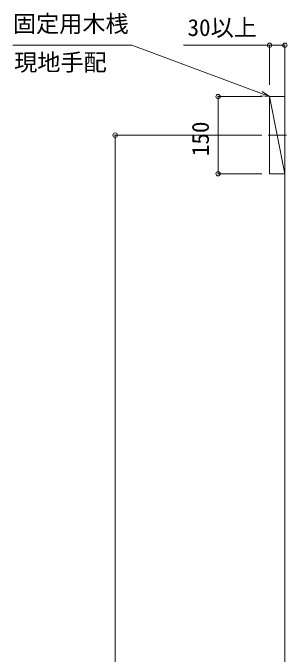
# Model space of a CAD drawing. Units: millimetres, scale not verified. Extents: x -1980 to 1980, y -3200 to 3205.
# Drawn here: x -953 to -420, y -476 to 772 of the extents above; entities that cross this region are included whole.
import ezdxf
from ezdxf.enums import TextEntityAlignment as Align

# ---------------------------------------------------------------- set-up
doc = ezdxf.new("R2010")
doc.units = ezdxf.units.MM
doc.header["$LTSCALE"] = 15
doc.linetypes.add('CHAIN2', pattern=[12, 9, -1, 1, -1])
for name, color, linetype, lineweight in [('0-3_YKK_11', 2, 'CHAIN2', 9), ('0-4_YKK_12', 3, 'Continuous', 9), ('0-6_YKK_D', 6, 'Continuous', 9)]:
    doc.layers.add(name, color=color, linetype=linetype, lineweight=lineweight)
doc.styles.add('ＭＳ ゴシック', font='')
doc.styles.get('ＭＳ ゴシック').set_extended_font_data('MS Gothic')

msp = doc.modelspace()

# ---------------------------------------------------------------- linework, layer by layer
at = {"layer": '0-3_YKK_11'}
msp.add_line((-457.03, 533.91), (-421.45, 533.91), dxfattribs=at)
at = {"layer": '0-4_YKK_12'}
for p, q in [((-424.24, -1651.09), (-424.24, 692.72)), ((-424.24, 458.91), (-454.24, 608.91))]:
    msp.add_line(p, q, dxfattribs=at)
msp.add_lwpolyline([(-424.24, 458.91), (-454.24, 458.91), (-454.24, 608.91), (-424.24, 608.91)], close=True, dxfattribs=at)
at = {"layer": '0-6_YKK_D'}
for p, q in [((-454.24, 632.1), (-454.24, 709.91)), ((-424.24, 632.1), (-424.24, 709.91)), ((-469.18, 608.91), (-555.24, 608.91)), ((-554.24, 458.91), (-554.24, 608.91)), ((-469.18, 533.91), (-755.24, 533.91)), ((-754.24, -1651.09), (-754.24, 533.91)), ((-469.18, 458.91), (-555.24, 458.91))]:
    msp.add_line(p, q, dxfattribs=at)
for points in [[(-454.24, 608.91), (-470.16, 614.85), (-722.05, 708.91), (-953.05, 708.91)], [(-424.24, 708.91), (-454.24, 708.91), (-621.64, 708.91)], [(-468.57, 619.12), (-454.24, 608.91), (-471.76, 610.59)]]:
    msp.add_lwpolyline(points, dxfattribs=at)
for centre in [(-454.24, 708.91), (-424.24, 708.91), (-554.24, 608.91), (-754.24, 533.91), (-554.24, 458.91)]:
    msp.add_circle(centre, 4.25, dxfattribs=at)

# ---------------------------------------------------------------- texts
at = {"layer": '0-6_YKK_D', "style": 'ＭＳ ゴシック'}
for s, p in [('固定用木桟', (-952.97, 724.25)), ('30以上', (-613.64, 716.91)), ('現地手配', (-950.57, 649.25))]:
    msp.add_text(s, height=32.99, dxfattribs=at).set_placement(p, align=Align.BOTTOM_LEFT)
msp.add_text('150', height=32.99, rotation=90, dxfattribs=at).set_placement((-562.24, 493.11), align=Align.BOTTOM_LEFT)

doc.saveas('drawing.dxf')
